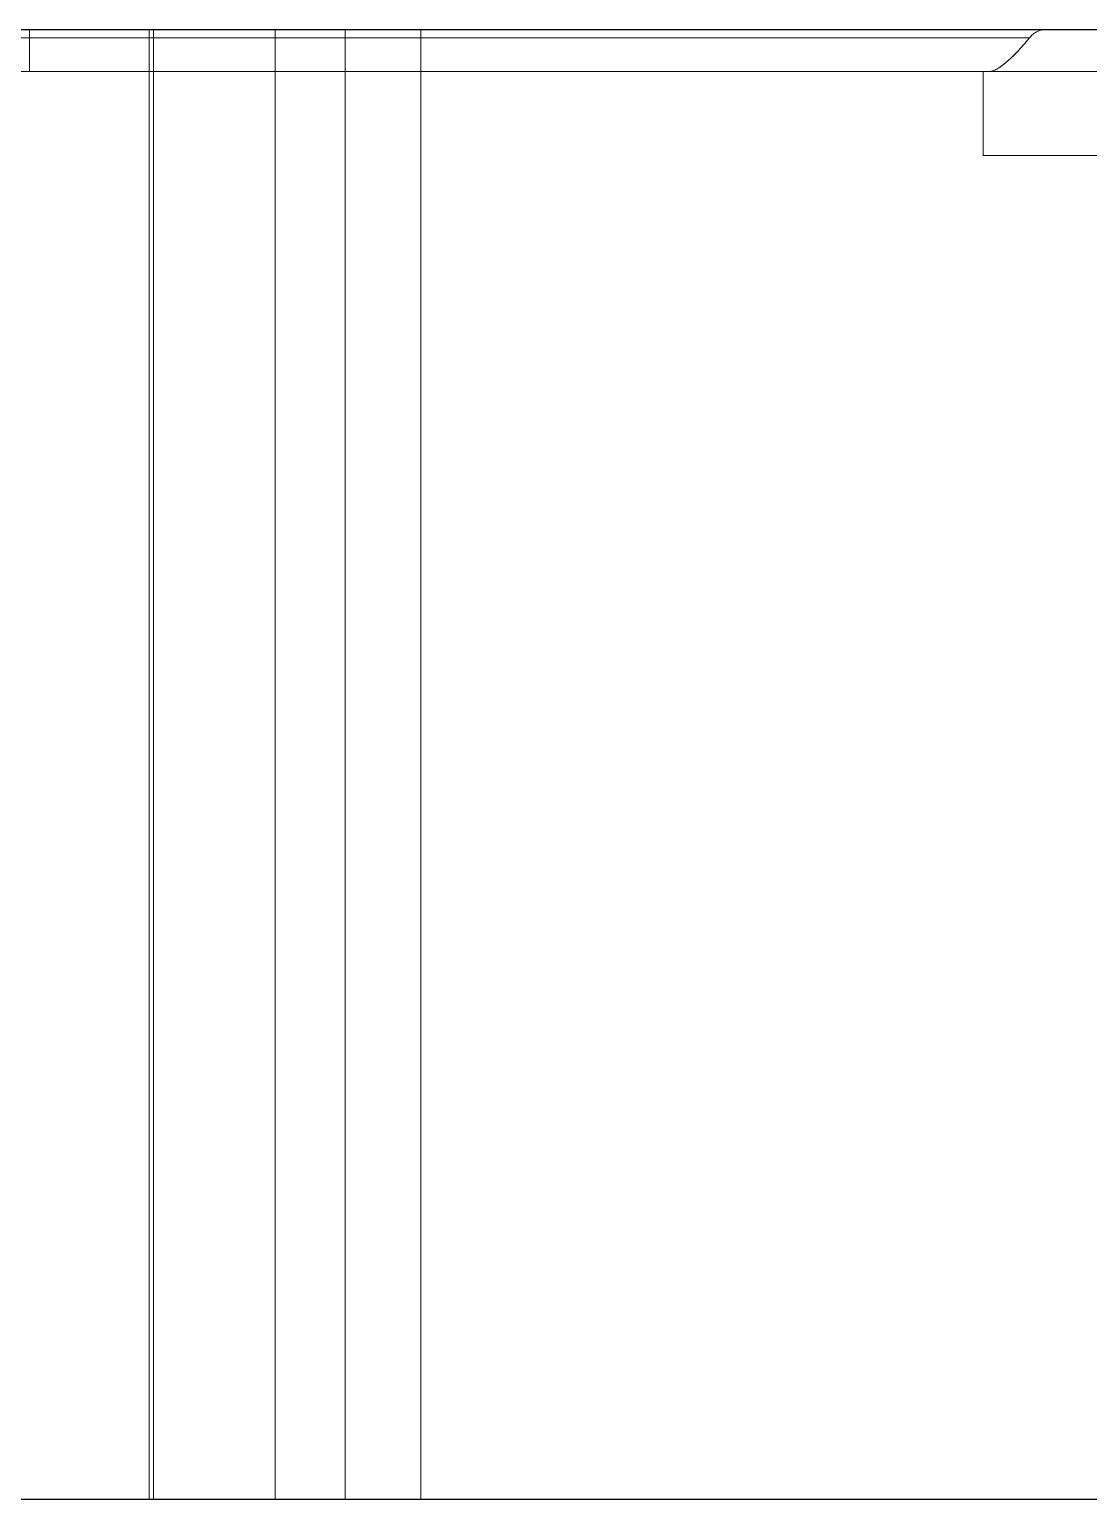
# Model space of a CAD drawing. Header units: millimetres. Extents: x 48754 to 50247, y 1387 to 2180.
# Drawn here: x 49027.71 to 49052.93, y 1447.19 to 1482.19 of the extents above; entities that cross this region are included whole.
import ezdxf

# ---------------------------------------------------------------- set-up
doc = ezdxf.new("R2010")
doc.units = ezdxf.units.MM
doc.linetypes.add('DASHED', pattern=[0])
doc.layers.add('DIE', color=7, linetype='Continuous')

# ---------------------------------------------------------------- blocks, each defined once
blk = doc.blocks.new('*u7581')
at = {"layer": 'DIE', "color": 2, "linetype": 'DASHED', "lineweight": 13}
for p, q in [((-529.853, 35), (-529.853, 34.8)), ((-529.853, 35), (-529.853, 34.8)), ((-529.853, 34), (-529.853, 34.8)), ((-533.388, 34), (-529.853, 34)), ((-529.853, 34), (-506.995, 34)), ((-506.995, 34), (-503.65, 34))]:
    blk.add_line(p, q, dxfattribs=at)
at = {"layer": 'DIE', "color": 11, "linetype": 'Continuous', "lineweight": 13}
for p, q in [((-690, 35), (0, 35)), ((0, 0), (-690, 0))]:
    blk.add_line(p, q, dxfattribs=at)
at = {"layer": 'DIE', "color": 155, "linetype": 'DASHED', "lineweight": 13}
for p, q in [((-529.853, 34.8), (-506.044, 34.8)), ((-506.045, 34.8), (-529.853, 34.8)), ((-527, 0), (-527, 35)), ((-527, 0), (-527, 35)), ((-522.333, 35), (-522.333, 0)), ((-522.333, 35), (-522.333, 0))]:
    blk.add_line(p, q, dxfattribs=at)
at = {"layer": 'DIE', "color": 11, "linetype": 'DASHED', "lineweight": 13}
for p, q in [((-524, 0), (-524, 35)), ((-520.533, 35), (-520.533, 0)), ((-507.15, 34), (-507.15, 32))]:
    blk.add_line(p, q, dxfattribs=at)
at = {"layer": 'DIE', "color": 31, "linetype": 'DASHED', "lineweight": 13}
blk.add_line((-501.15, 32), (-507.15, 32), dxfattribs=at)
at = {"layer": 'DIE', "color": 155, "linetype": 'DASHED', "lineweight": 13}
blk.add_open_spline([(-529.853, 34.8), (-529.937, 34.8), (-530.02, 34.8), (-530.185, 34.8), (-530.267, 34.8), (-530.427, 34.8), (-530.506, 34.8), (-530.657, 34.8), (-530.731, 34.8), (-530.871, 34.8), (-530.938, 34.8), (-531.064, 34.8), (-531.124, 34.8), (-531.233, 34.8), (-531.283, 34.8), (-531.373, 34.8), (-531.413, 34.8), (-531.448, 34.8)], degree=3, knots=[0, 0, 0, 0, 0.125, 0.125, 0.25, 0.25, 0.375, 0.375, 0.5, 0.5, 0.625, 0.625, 0.75, 0.75, 0.875, 0.875, 1, 1, 1, 1], dxfattribs=at)
at = {"layer": 'DIE', "color": 11, "linetype": 'DASHED', "lineweight": 13}
for points in [[(-526.9, 35), (-526.9, 23.333), (-526.9, 11.667), (-526.9, 0)], [(-524, 35), (-524, 23.333), (-524, 11.667), (-524, 0)]]:
    blk.add_open_spline(points, degree=3, dxfattribs=at)
at = {"layer": 'DIE', "color": 2, "linetype": 'DASHED', "lineweight": 13}
for points, knots in [([(-506.044, 34.8), (-506.094, 34.738), (-506.143, 34.68), (-506.239, 34.57), (-506.286, 34.518), (-506.379, 34.421), (-506.425, 34.375), (-506.513, 34.291), (-506.556, 34.253), (-506.64, 34.182), (-506.719, 34.12), (-506.79, 34.075), (-506.857, 34.038), (-506.888, 34.024), (-506.945, 34.005), (-506.971, 34), (-506.995, 34)], [0, 0, 0, 0, 0.125, 0.125, 0.25, 0.25, 0.375, 0.375, 0.5, 0.5, 0.625, 0.75, 0.75, 0.875, 0.875, 1, 1, 1, 1]), ([(-506.995, 34), (-506.972, 34), (-506.945, 34.005), (-506.888, 34.024), (-506.857, 34.038), (-506.791, 34.075), (-506.755, 34.097), (-506.699, 34.138), (-506.679, 34.152), (-506.64, 34.184), (-506.619, 34.2), (-506.557, 34.252), (-506.514, 34.291), (-506.426, 34.375), (-506.381, 34.42), (-506.288, 34.517), (-506.241, 34.569), (-506.144, 34.68), (-506.095, 34.739), (-506.045, 34.8)], [0, 0, 0, 0, 0.125, 0.125, 0.25, 0.25, 0.375, 0.375, 0.4375, 0.4375, 0.5, 0.5, 0.625, 0.625, 0.75, 0.75, 0.875, 0.875, 1, 1, 1, 1]), ([(-505.623, 35), (-505.664, 35), (-505.703, 34.996), (-505.778, 34.981), (-505.815, 34.969), (-505.869, 34.945), (-505.887, 34.935), (-505.921, 34.915), (-505.938, 34.903), (-505.986, 34.865), (-506.017, 34.835), (-506.045, 34.8)], [0, 0, 0, 0, 0.25, 0.25, 0.5, 0.5, 0.625, 0.625, 0.75, 0.75, 1, 1, 1, 1]), ([(-506.044, 34.8), (-506.016, 34.835), (-505.985, 34.865), (-505.921, 34.915), (-505.887, 34.936), (-505.833, 34.96), (-505.815, 34.968), (-505.778, 34.98), (-505.759, 34.985), (-505.702, 34.996), (-505.662, 35), (-505.622, 35)], [0, 0, 0, 0, 0.25, 0.25, 0.5, 0.5, 0.625, 0.625, 0.75, 0.75, 1, 1, 1, 1])]:
    blk.add_open_spline(points, degree=3, knots=knots, dxfattribs=at)

msp = doc.modelspace()

# ---------------------------------------------------------------- linework, layer by layer
at = {"layer": 'DIE', "linetype": 'Continuous', "flags": 128}
msp.add_lwpolyline([(48867.062, 1482.195), (49557.562, 1482.195), (49557.562, 1447.195), (48867.062, 1447.195)], close=True, dxfattribs=at)

# ---------------------------------------------------------------- block references
at = {"layer": 'DIE'}
msp.add_blockref('*u7581', (49557.562, 1447.195), dxfattribs=at)

doc.saveas('drawing.dxf')
